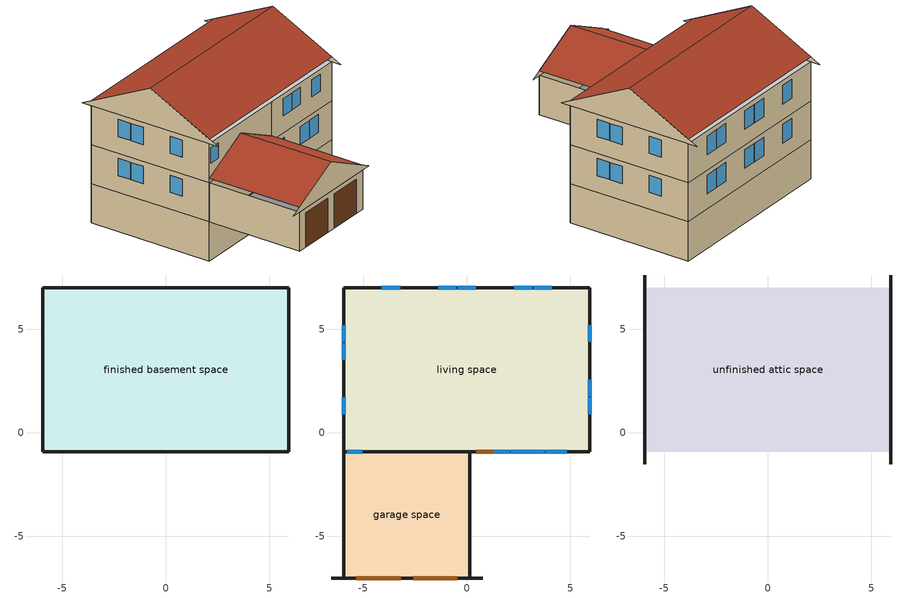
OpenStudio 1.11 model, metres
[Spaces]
finished basement space
 floor ground: 5.94,7.01 5.94,-0.91 -5.94,-0.91 -5.94,7.01 z-2.44
 wall ground: -5.94,-0.91 0.15,-0.91 5.94,-0.91 5.94,7.01 -5.94,7.01 -5.94,-0.91 z-2.44:0
living space
 floor to finished basement space: 5.94,7.01 5.94,-0.91 -5.94,-0.91 -5.94,7.01 z0
 floor adiabatic: 5.94,7.01 5.94,-0.91 -5.94,-0.91 -5.94,7.01 z2.44
 wall outside: 0.15,-0.91 5.94,-0.91 5.94,7.01 -5.94,7.01 -5.94,-0.91 z2.44:4.88; 0.15,-0.91 5.94,-0.91 5.94,7.01 -5.94,7.01 -5.94,-0.91 z0:2.44; -5.94,-0.91,4.88 -5.94,-0.91,2.74 -2.9,-0.91,4.27 0.15,-0.91,2.74 0.15,-0.91,4.88
 wall to garage space: 0.15,-0.91 -5.94,-0.91 z0:2.44; -2.9,-0.91,4.27 -5.94,-0.91,2.74 -5.94,-0.91,2.44 0.15,-0.91,2.44 0.15,-0.91,2.74
 window: 0.44,7.01 -0.44,7.01 / 3.16,7.01 2.28,7.01 / 4.1,7.01 3.22,7.01 / -3.22,7.01 -4.1,7.01 / -0.5,7.01 -1.38,7.01 z3.4:4.57; 3.82,-0.91 4.66,-0.91 / 2.91,-0.91 3.76,-0.91 z1.01:2.13; 4.03,-0.91 4.83,-0.91 / 1.26,-0.91 2.06,-0.91 / 2.12,-0.91 2.92,-0.91 z3.51:4.57; 5.94,4.39 5.94,5.19 / -5.94,5.19 -5.94,4.39 / -5.94,1.71 -5.94,0.9 / -5.94,4.33 -5.94,3.53 / 5.94,1.77 5.94,2.57 / 5.94,0.9 5.94,1.71 z1.06:2.13; 5.94,1.77 5.94,2.57 / -5.94,1.71 -5.94,0.9 / 5.94,4.39 5.94,5.19 / -5.94,4.33 -5.94,3.53 / 5.94,0.9 5.94,1.71 / -5.94,5.19 -5.94,4.39 z3.5:4.57; 3.16,7.01 2.28,7.01 / -3.22,7.01 -4.1,7.01 / -0.5,7.01 -1.38,7.01 / 0.44,7.01 -0.44,7.01 / 4.1,7.01 3.22,7.01 z0.96:2.13; -5.78,-0.91 -5.04,-0.91 z3.59:4.57
 door: 0.46,-0.91 1.33,-0.91 z0:2.13
garage space
 floor ground: 0.15,-0.91 0.15,-7.01 -5.94,-7.01 -5.94,-0.91 z0
 wall outside: -5.94,-0.91 -5.94,-7.01 0.15,-7.01 0.15,-0.91 z0:2.44; -2.9,-7.01,4.27 -6.55,-7.01,2.44 0.76,-7.01,2.44
 door: -5.33,-7.01 -3.2,-7.01 / -2.59,-7.01 -0.46,-7.01 z0:2.13
 roof outside: -2.9,-7.01,4.27 0.15,-7.01,2.74 0.15,-0.91,2.74 -2.9,-0.91,4.27; -2.9,-0.91,4.27 -5.94,-0.91,2.74 -5.94,-7.01,2.74 -2.9,-7.01,4.27
unfinished attic space
 floor to living space: 5.94,7.01 5.94,-0.91 -5.94,-0.91 -5.94,7.01 z4.88
 wall outside: 5.94,3.05,7.16 5.94,-1.52,4.88 5.94,7.62,4.88; -5.94,3.05,7.16 -5.94,7.62,4.88 -5.94,-1.52,4.88
 roof outside: 5.94,3.05,7.16 5.94,7.01,5.18 -5.94,7.01,5.18 -5.94,3.05,7.16; -5.94,3.05,7.16 -5.94,-0.91,5.18 5.94,-0.91,5.18 5.94,3.05,7.16
[Site]
Chicago Ohare Intl Ap: Latitude {deg}=41.98; Longitude {deg}=-87.92; Time Zone {hr}=-6; Elevation {m}=201; Terrain=Suburbs
[Building]
Chicago Ohare Intl Ap IL 3042 sqft: North Axis {deg}=180
[ClimateZones]
Climate Zone Institution Name 1=ASHRAE; Climate Zone Document Name 1=ANSI/ASHRAE Standard 169; Climate Zone Document Year 1=2006; Climate Zone Institution Name 2=CEC; Climate Zone Document Name 2=California Climate Zone Descriptions; Climate Zone Document Year 2=1995
[ThermalZone] Use Ideal Air Loads=No
Name | Multiplier | Ceiling Height {m} | Volume {m3}
living zone | 1 | 4.8768 | 459.413
garage zone | 1 | 4.2672 | 181.228
finished basement zone | 1 | 2.4384 | 229.706
unfinished attic zone |  | 2.286 | 93.3182
[Sizing:Zone] Zone Cooling Design Supply Air Temperature Input Method=SupplyAirTemperature; Zone Cooling Design Supply Air Temperature {C}=14; Zone Cooling Design Supply Air Temperature Difference {deltaC}=11.11; Zone Heating Design Supply Air Temperature Input Method=SupplyAirTemperature; Zone Heating Design Supply Air Temperature {C}=40; Zone Heating Design Supply Air Temperature Difference {deltaC}=11.11; Zone Cooling Design Supply Air Humidity Ratio {kg-H2O/kg-air}=0.0085; Zone Heating Design Supply Air Humidity Ratio {kg-H2O/kg-air}=0.008; Cooling Design Air Flow Method=DesignDay; Heating Design Air Flow Method=DesignDay; Account for Dedicated Outdoor Air System=No; Dedicated Outdoor Air System Control Strategy=NeutralSupplyAir; Dedicated Outdoor Air Low Setpoint Temperature for Design {C}=Autosize; Dedicated Outdoor Air High Setpoint Temperature for Design {C}=Autosize
living zone; garage zone; finished basement zone; unfinished attic zone
[Space]
Name | Space Type | Thermal Zone
living space | living space type | living zone
garage space | garage space type | garage zone
finished basement space | finished basement space type | finished basement zone
unfinished attic space | unfinished attic space type | unfinished attic zone
[SpaceType]
finished basement space type; garage space type; living space type; unfinished attic space type
[ElectricEquipment]
unit=1|bed=3.0|bath=2.0|space=living space|space=finished basement space: Electric Equipment Definition=unit=1|bed=3.0|bath=2.0|space={bc6a23eb-763e-4519-91cc-e98d845b02bf}|space={200e8cbe-93c8-4a10-9fe6-4fc131dbc733}; Space or SpaceType=living space type; Schedule=empty_schedule
[Schedule:Ruleset]
empty_schedule: Default Day Schedule=Schedule Day 1
[Schedule:Day]
Schedule Day 1: 24, 0, 0
